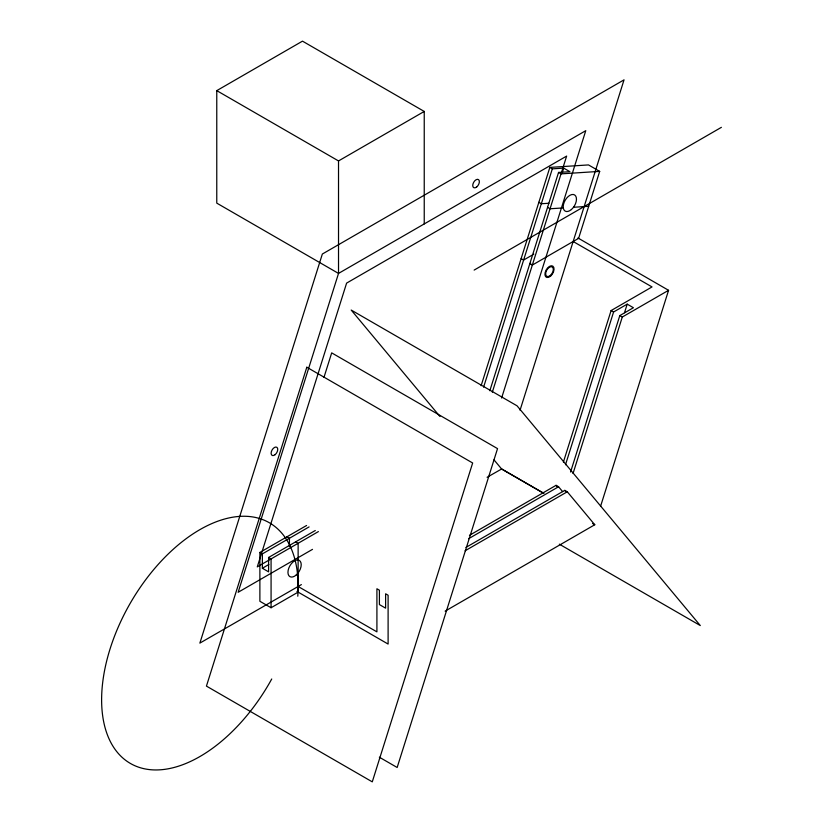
<?xml version="1.0" encoding="UTF-8"?>
<svg xmlns="http://www.w3.org/2000/svg" width="823" height="823" viewBox="0 0 823 823"><rect width="100%" height="100%" fill="white"/><g stroke="black" fill="none" stroke-linecap="round" stroke-linejoin="round"><path stroke-width="1.23" d="M323.964 377.397L331.69 352.872L497.534 448.617L397.159 767.489L379.341 757.201M481.116 385.72L549.846 167.408L588.486 164.919L599.679 171.379L578.6 238.361L532.327 265.078L529.837 263.638L530.691 263.154M483.605 387.149L552.326 168.849L563.693 168.108L569.917 171.698L558.55 172.439L489.829 390.74M492.319 392.18L566.635 156.082L346.606 283.112L257.28 566.872L318.398 531.586M562.181 172.923L563.693 168.108M501.608 398.023L585.77 130.672L338.52 273.421L238.145 592.282L312.493 549.363M520.043 410.235L624.04 79.852L322.349 254.029L199.876 643.102L301.383 584.608M563.395 462.104L611.098 310.559L652.032 286.929L573.158 241.509M565.494 464.758L613.588 311.999L627.198 304.14L633.412 307.73L619.801 315.59L570.565 472.021M573.055 473.451L622.291 317.02L668.574 290.303L577.9 237.96M624.503 312.709L627.198 304.14M600.533 506.433L668.574 290.303M216.768 90.633L338.52 160.938L338.52 273.421L216.768 203.127L216.768 90.633L302.483 41.15L424.236 111.444L424.236 223.928M338.52 160.938L424.236 111.444M474.141 270.088L721.39 127.339M533.829 254.163L523.613 260.047L521.134 258.617M298.132 586.377L298.132 592.118L271.076 607.744L259.883 601.284L259.883 552.449L306.588 525.486M259.883 552.449L262.372 553.879L309.078 526.915M262.372 553.879L262.372 568.251L268.586 571.841L268.586 557.469L315.291 530.506M262.372 568.251L268.864 564.496M487.093 477.278L501.629 468.997L543.931 493.409L501.567 468.925M469.449 535.341L556.081 485.323L558.57 486.763L562.613 491.609M468.606 538.705L558.57 486.763M465.931 547.429L564.794 490.354L567.284 491.784L594.772 524.745L445.13 611.139M465.088 550.782L567.284 491.784M599.679 171.379L561.039 173.869L558.55 172.439M548.92 203.25L541.339 203.744L538.859 202.304M563.282 207.921L550.052 208.764L547.562 207.334M573.518 207.262L588.702 206.285M549.846 167.408L552.326 168.849M611.098 310.559L613.588 311.999M619.801 315.59L622.291 317.02M592.55 523.469L594.772 524.745M559.331 544.168L700.291 625.552L517.039 405.811L351.195 310.055L439.945 416.479M286.939 536.822L289.429 538.263L289.429 546.637M295.652 541.853L298.132 543.283L298.132 586.48L376.913 631.858L376.913 588.764L379.403 590.204L379.403 604.566L385.617 608.156L385.617 593.795L388.106 595.235L388.106 644.059L296.949 591.439M268.586 557.469L271.076 558.91L271.076 607.744M564.794 490.354L565.802 491.557M556.081 485.323L557.603 487.144M493.985 459.841L501.629 468.997M271.734 678.996A138.964 80.232 -60 0 1 114.531 748.611A138.964 80.232 -60 0 1 178.745 544.497A138.964 80.232 -60 0 1 297.782 596.212M306.814 367.233L206.439 686.104L372.274 781.85L472.659 462.989L306.814 367.233M550.381 275.427A5.422 3.127 -60 0 0 552.274 266.981A5.422 3.127 -60 0 0 545.814 272.506A5.422 3.127 -60 0 0 550.381 275.427M275.077 454.697A4.691 2.706 -60 0 0 276.929 447.352A4.691 2.706 -60 0 0 271.292 451.899A4.691 2.706 -60 0 0 275.077 454.697M476.692 186.965A4.691 2.706 -60 0 0 478.544 179.62A4.691 2.706 -60 0 0 472.916 184.157A4.691 2.706 -60 0 0 476.692 186.965M296.29 574.938A9.382 5.422 -60 0 0 299.284 560.401A9.382 5.422 -60 0 0 288.173 570.226A9.382 5.422 -60 0 0 296.29 574.938M571.388 209.556A9.382 5.422 -60 0 0 574.649 194.958A9.382 5.422 -60 0 0 563.477 204.505A9.382 5.422 -60 0 0 571.388 209.556M550.556 276.147A6.45 3.724 -60 0 0 552.799 266.107A6.45 3.724 -60 0 0 545.114 272.67A6.45 3.724 -60 0 0 550.556 276.147"/></g></svg>
